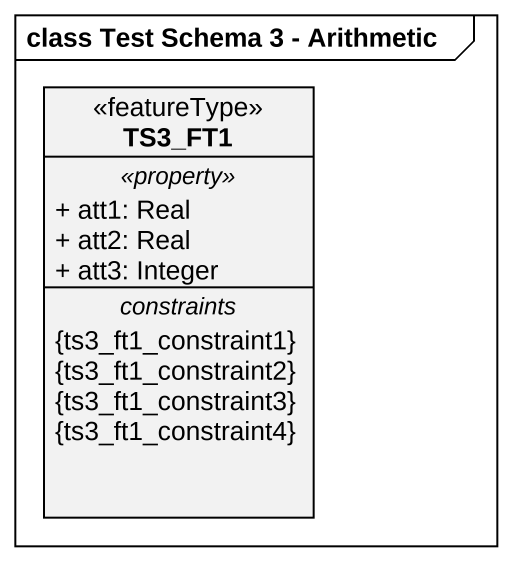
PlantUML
@startuml
mainframe class Test Schema 3 - Arithmetic
hide circle
hide empty members
skinparam classAttributeIconSize 0
class TS3_FT1 <<featureType>> {
  .. <<property>> ..
  + att1: Real
  + att2: Real
  + att3: Integer
  -- constraints --
  {ts3_ft1_constraint1}
  {ts3_ft1_constraint2}
  {ts3_ft1_constraint3}
  {ts3_ft1_constraint4}
}
@enduml
